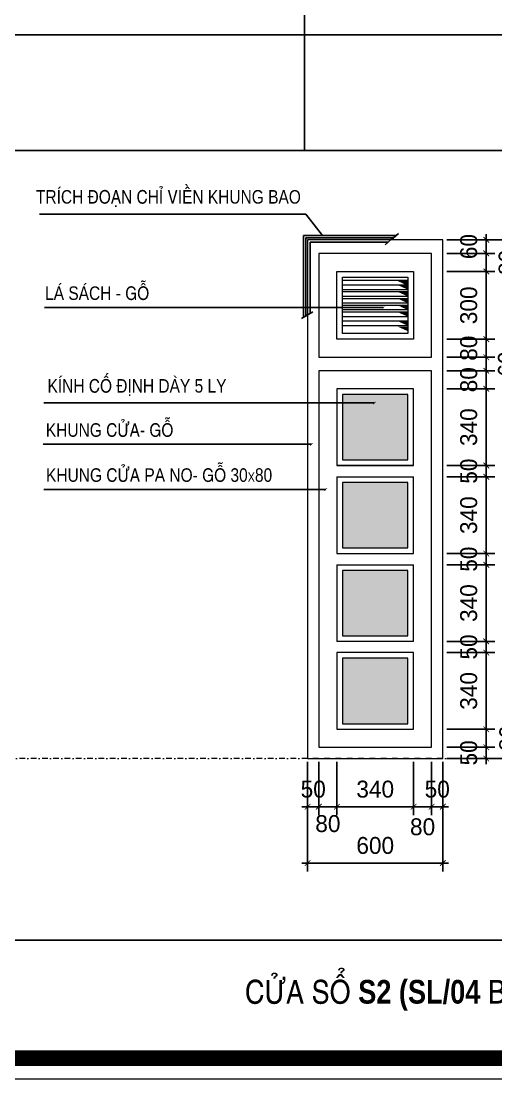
# Model space of a CAD drawing. Header units: millimetres. Extents: x 615730 to 2792744, y 139412 to 597571.
# Drawn here: x 832598 to 836807, y 284936 to 294317 of the extents above; entities that cross this region are included whole.
import ezdxf

# ---------------------------------------------------------------- set-up
doc = ezdxf.new("R2010")
doc.units = ezdxf.units.MM
doc.header["$MEASUREMENT"] = 0
doc.header["$PDMODE"] = 34
doc.linetypes.add('DASHDOT', pattern=[1, 0.5, -0.25, 0, -0.25])
doc.layers.get('0').update_dxf_attribs({"lineweight": 5})
for name, color, linetype in [('H', 252, 'Continuous'), ('NC', 7, 'Continuous'), ('noi that', 29, 'Continuous'), ('VL', 155, 'Continuous')]:
    doc.layers.add(name, color=color, linetype=linetype)
for name, color, linetype, lineweight in [('HATCH', 42, 'Continuous', 5), ('TEXTNUOC', 8, 'Continuous', 50), ('thay', 7, 'Continuous', 15), ('TIM TRUC', 149, 'DASHDOT', 9)]:
    doc.layers.add(name, color=color, linetype=linetype, lineweight=lineweight)
doc.styles.add('KC2', font='', dxfattribs={"height": 120})
doc.styles.add('RO', font='ROMANS.SHX', dxfattribs={"height": 120})
doc.styles.get("Standard").update_dxf_attribs({"font": ''})
doc.styles.add('VNI-AVO', font='vni-roms.shx')
doc.styles.get('KC2').set_extended_font_data('VNI-Helve-Condense')
doc.styles.get('Standard').set_extended_font_data('VNI-Avo')
doc.dimstyles.new('50 CS', dxfattribs={"dimtxt": 150, "dimasz": 50, "dimexe": 75, "dimexo": 0, "dimgap": 80, "dimtad": 1, "dimdec": 0, "dimlfac": 0.5, "dimzin": 12, "dimtxsty": 'VNI-AVO', "dimblk": 'ARCHTICK', "dimcen": 0, "dimdle": 50, "dimclrd": 252, "dimclre": 252, "dimclrt": 2, "dimadec": 0, "dimazin": 0, "dimtfac": 1, "dimtdec": 0, "dimtix": 1, "dimtmove": 2, "dimatfit": 0, "dimldrblk": 'OPEN90', "dimfxl": 1, "dimlwd": -1, "dimlwe": -1, "dimarcsym": 0})
doc.dimstyles.new('TL1-50TRUC', dxfattribs={"dimtxt": 150, "dimasz": 25, "dimexe": 50, "dimexo": 0, "dimgap": 20, "dimtad": 1, "dimdec": 0, "dimlfac": 0.5, "dimdsep": 46, "dimtxsty": 'RO', "dimblk": 'DOT', "dimcen": 100, "dimdle": 50, "dimclrd": 4, "dimclre": 4, "dimclrt": 30, "dimadec": 0, "dimazin": 0, "dimtfac": 1, "dimtdec": 0, "dimtix": 1, "dimtmove": 1, "dimatfit": 3, "dimldrblk": 'ARCHTICK', "dimfxl": 1, "dimtolj": 1, "dimarcsym": 0})

# ---------------------------------------------------------------- blocks, each defined once
blk = doc.blocks.new('_ARCHTICK')
at = {"color": 0, "linetype": 'ByBlock', "const_width": 0.15}
blk.add_lwpolyline([(-0.5, -0.5), (0.5, 0.5)], dxfattribs=at)
blk = doc.blocks.new('*D188')
at = {"layer": 'DEFPOINTS', "color": 0, "ltscale": 10, "transparency": 16777216}
for p in [(835138, 287746.5), (835238, 287746.5), (835238, 287349.8)]:
    blk.add_point(p, dxfattribs=at)
at = {"layer": 'VL', "color": 252, "ltscale": 10, "transparency": 16777216}
for p, q in [((835138, 287746.5), (835138, 287274.8)), ((835238, 287746.5), (835238, 287274.8)), ((835138, 287349.8), (835088, 287349.8)), ((835138, 287349.8), (835238, 287349.8)), ((835238, 287349.8), (835288, 287349.8))]:
    blk.add_line(p, q, dxfattribs=at)
at = {"layer": 'VL', "color": 252, "ltscale": 10, "transparency": 16777216, "xscale": 50, "yscale": 50, "zscale": 50}
blk.add_blockref('_ARCHTICK', (835138, 287349.8), dxfattribs=at)
at = {"layer": 'VL', "color": 252, "ltscale": 10, "transparency": 16777216, "xscale": 50, "yscale": 50, "zscale": 50, "rotation": 180}
blk.add_blockref('_ARCHTICK', (835238, 287349.8), dxfattribs=at)
at = {"layer": 'VL', "color": 2, "ltscale": 10, "transparency": 16777216, "insert": (835188, 287504.8), "char_height": 150, "attachment_point": 5, "style": 'VNI-AVO'}
blk.add_mtext('50', dxfattribs=at)
blk = doc.blocks.new('_Open90')
at = {"color": 0, "linetype": 'ByBlock', "lineweight": -2}
for p, q in [((0, 0), (-1, 0)), ((-0.5, 0.5), (0, 0)), ((0, 0), (-0.5, -0.5))]:
    blk.add_line(p, q, dxfattribs=at)
blk = doc.blocks.new('*D189')
at = {"layer": 'DEFPOINTS', "color": 0, "ltscale": 10, "transparency": 16777216}
for p in [(835238, 287746.5), (835398, 287746.5), (835398, 287349.8)]:
    blk.add_point(p, dxfattribs=at)
at = {"layer": 'VL', "color": 252, "ltscale": 10, "transparency": 16777216}
for p, q in [((835238, 287746.5), (835238, 287274.8)), ((835398, 287746.5), (835398, 287274.8)), ((835188, 287349.8), (835448, 287349.8))]:
    blk.add_line(p, q, dxfattribs=at)
at = {"layer": 'VL', "color": 252, "ltscale": 10, "transparency": 16777216, "xscale": 50, "yscale": 50, "zscale": 50, "rotation": 180}
blk.add_blockref('_ARCHTICK', (835238, 287349.8), dxfattribs=at)
at = {"layer": 'VL', "color": 252, "ltscale": 10, "transparency": 16777216, "xscale": 50, "yscale": 50, "zscale": 50}
blk.add_blockref('_ARCHTICK', (835398, 287349.8), dxfattribs=at)
at = {"layer": 'VL', "color": 2, "ltscale": 10, "transparency": 16777216, "insert": (835318, 287199), "char_height": 150, "attachment_point": 5, "style": 'VNI-AVO'}
blk.add_mtext('80', dxfattribs=at)
blk = doc.blocks.new('*D190')
at = {"layer": 'DEFPOINTS', "color": 0, "ltscale": 10, "transparency": 16777216}
for p in [(835398, 287746.5), (836077.7, 287746.5), (836077.7, 287349.8)]:
    blk.add_point(p, dxfattribs=at)
at = {"layer": 'VL', "color": 252, "ltscale": 10, "transparency": 16777216}
for p, q in [((835398, 287746.5), (835398, 287274.8)), ((836077.7, 287746.5), (836077.7, 287274.8)), ((835348, 287349.8), (836127.7, 287349.8))]:
    blk.add_line(p, q, dxfattribs=at)
at = {"layer": 'VL', "color": 252, "ltscale": 10, "transparency": 16777216, "xscale": 50, "yscale": 50, "zscale": 50, "rotation": 180}
blk.add_blockref('_ARCHTICK', (835398, 287349.8), dxfattribs=at)
at = {"layer": 'VL', "color": 252, "ltscale": 10, "transparency": 16777216, "xscale": 50, "yscale": 50, "zscale": 50}
blk.add_blockref('_ARCHTICK', (836077.7, 287349.8), dxfattribs=at)
at = {"layer": 'VL', "color": 2, "ltscale": 10, "transparency": 16777216, "insert": (835737.8, 287504.8), "char_height": 150, "attachment_point": 5, "style": 'VNI-AVO'}
blk.add_mtext('340', dxfattribs=at)
blk = doc.blocks.new('*D191')
at = {"layer": 'DEFPOINTS', "color": 0, "ltscale": 10, "transparency": 16777216}
for p in [(836077.7, 287746.5), (836237.7, 287746.5), (836237.7, 287349.8)]:
    blk.add_point(p, dxfattribs=at)
at = {"layer": 'VL', "color": 252, "ltscale": 10, "transparency": 16777216}
for p, q in [((836077.7, 287746.5), (836077.7, 287274.8)), ((836237.7, 287746.5), (836237.7, 287274.8)), ((836027.7, 287349.8), (836287.7, 287349.8))]:
    blk.add_line(p, q, dxfattribs=at)
at = {"layer": 'VL', "color": 252, "ltscale": 10, "transparency": 16777216, "xscale": 50, "yscale": 50, "zscale": 50, "rotation": 180}
blk.add_blockref('_ARCHTICK', (836077.7, 287349.8), dxfattribs=at)
at = {"layer": 'VL', "color": 252, "ltscale": 10, "transparency": 16777216, "xscale": 50, "yscale": 50, "zscale": 50}
blk.add_blockref('_ARCHTICK', (836237.7, 287349.8), dxfattribs=at)
at = {"layer": 'VL', "color": 2, "ltscale": 10, "transparency": 16777216, "insert": (836157.7, 287170.8), "char_height": 150, "attachment_point": 5, "style": 'VNI-AVO'}
blk.add_mtext('80', dxfattribs=at)
blk = doc.blocks.new('*D192')
at = {"layer": 'DEFPOINTS', "color": 0, "ltscale": 10, "transparency": 16777216}
for p in [(836237.7, 287746.5), (836337.7, 287746.5), (836337.7, 287349.8)]:
    blk.add_point(p, dxfattribs=at)
at = {"layer": 'VL', "color": 252, "ltscale": 10, "transparency": 16777216}
for p, q in [((836237.7, 287746.5), (836237.7, 287274.8)), ((836337.7, 287746.5), (836337.7, 287274.8)), ((836237.7, 287349.8), (836187.7, 287349.8)), ((836237.7, 287349.8), (836337.7, 287349.8)), ((836337.7, 287349.8), (836387.7, 287349.8))]:
    blk.add_line(p, q, dxfattribs=at)
at = {"layer": 'VL', "color": 252, "ltscale": 10, "transparency": 16777216, "xscale": 50, "yscale": 50, "zscale": 50}
blk.add_blockref('_ARCHTICK', (836237.7, 287349.8), dxfattribs=at)
at = {"layer": 'VL', "color": 252, "ltscale": 10, "transparency": 16777216, "xscale": 50, "yscale": 50, "zscale": 50, "rotation": 180}
blk.add_blockref('_ARCHTICK', (836337.7, 287349.8), dxfattribs=at)
at = {"layer": 'VL', "color": 2, "ltscale": 10, "transparency": 16777216, "insert": (836287.7, 287504.8), "char_height": 150, "attachment_point": 5, "style": 'VNI-AVO'}
blk.add_mtext('50', dxfattribs=at)
blk = doc.blocks.new('*D193')
at = {"layer": 'DEFPOINTS', "color": 0, "ltscale": 10, "transparency": 16777216}
for p in [(835138, 287746.5), (836337.7, 287746.5), (836337.7, 286850.3)]:
    blk.add_point(p, dxfattribs=at)
at = {"layer": 'VL', "color": 252, "ltscale": 10, "transparency": 16777216}
for p, q in [((835138, 287746.5), (835138, 286775.3)), ((836337.7, 287746.5), (836337.7, 286775.3)), ((835088, 286850.3), (836387.7, 286850.3))]:
    blk.add_line(p, q, dxfattribs=at)
at = {"layer": 'VL', "color": 252, "ltscale": 10, "transparency": 16777216, "xscale": 50, "yscale": 50, "zscale": 50, "rotation": 180}
blk.add_blockref('_ARCHTICK', (835138, 286850.3), dxfattribs=at)
at = {"layer": 'VL', "color": 252, "ltscale": 10, "transparency": 16777216, "xscale": 50, "yscale": 50, "zscale": 50}
blk.add_blockref('_ARCHTICK', (836337.7, 286850.3), dxfattribs=at)
at = {"layer": 'VL', "color": 2, "ltscale": 10, "transparency": 16777216, "insert": (835737.8, 287005.3), "char_height": 150, "attachment_point": 5, "style": 'VNI-AVO'}
blk.add_mtext('600', dxfattribs=at)
blk = doc.blocks.new('*D207')
at = {"layer": 'DEFPOINTS', "color": 0, "ltscale": 10, "transparency": 16777216}
for p in [(836372.2, 287877.2), (836722.2, 287877.2), (836372.2, 287777.2)]:
    blk.add_point(p, dxfattribs=at)
at = {"layer": 'VL', "color": 252, "ltscale": 10, "transparency": 16777216}
for p, q in [((836722.2, 287877.2), (836722.2, 287927.2)), ((836372.2, 287877.2), (836797.2, 287877.2)), ((836722.2, 287777.2), (836722.2, 287877.2)), ((836372.2, 287777.2), (836797.2, 287777.2)), ((836722.2, 287777.2), (836722.2, 287727.2))]:
    blk.add_line(p, q, dxfattribs=at)
at = {"layer": 'VL', "color": 252, "ltscale": 10, "transparency": 16777216, "xscale": 50, "yscale": 50, "zscale": 50}
for p, rotation in [((836722.2, 287877.2), 270), ((836722.2, 287777.2), 90)]:
    blk.add_blockref('_ARCHTICK', p, dxfattribs=dict(at, rotation=rotation))
at = {"layer": 'VL', "color": 2, "ltscale": 10, "transparency": 16777216, "insert": (836567.2, 287827.2), "char_height": 150, "attachment_point": 5, "rotation": 90, "style": 'VNI-AVO'}
blk.add_mtext('50', dxfattribs=at)
blk = doc.blocks.new('*D208')
at = {"layer": 'DEFPOINTS', "color": 0, "ltscale": 10, "transparency": 16777216}
for p in [(836372.2, 288037.2), (836722.2, 288037.2), (836372.2, 287877.2)]:
    blk.add_point(p, dxfattribs=at)
at = {"layer": 'VL', "color": 252, "ltscale": 10, "transparency": 16777216}
for p, q in [((836722.2, 287827.2), (836722.2, 288087.2)), ((836372.2, 288037.2), (836797.2, 288037.2)), ((836372.2, 287877.2), (836797.2, 287877.2))]:
    blk.add_line(p, q, dxfattribs=at)
at = {"layer": 'VL', "color": 252, "ltscale": 10, "transparency": 16777216, "xscale": 50, "yscale": 50, "zscale": 50}
for p, rotation in [((836722.2, 288037.2), 90), ((836722.2, 287877.2), 270)]:
    blk.add_blockref('_ARCHTICK', p, dxfattribs=dict(at, rotation=rotation))
at = {"layer": 'VL', "color": 2, "ltscale": 10, "transparency": 16777216, "insert": (836914.1, 287957.2), "char_height": 150, "attachment_point": 5, "rotation": 90, "style": 'VNI-AVO'}
blk.add_mtext('80', dxfattribs=at)
blk = doc.blocks.new('*D209')
at = {"layer": 'DEFPOINTS', "color": 0, "ltscale": 10, "transparency": 16777216}
for p in [(836372.2, 288716.2), (836722.2, 288716.2), (836372.2, 288037.2)]:
    blk.add_point(p, dxfattribs=at)
at = {"layer": 'VL', "color": 252, "ltscale": 10, "transparency": 16777216}
for p, q in [((836722.2, 287987.2), (836722.2, 288766.2)), ((836372.2, 288716.2), (836797.2, 288716.2)), ((836372.2, 288037.2), (836797.2, 288037.2))]:
    blk.add_line(p, q, dxfattribs=at)
at = {"layer": 'VL', "color": 252, "ltscale": 10, "transparency": 16777216, "xscale": 50, "yscale": 50, "zscale": 50}
for p, rotation in [((836722.2, 288716.2), 90), ((836722.2, 288037.2), 270)]:
    blk.add_blockref('_ARCHTICK', p, dxfattribs=dict(at, rotation=rotation))
at = {"layer": 'VL', "color": 2, "ltscale": 10, "transparency": 16777216, "insert": (836567.2, 288376.7), "char_height": 150, "attachment_point": 5, "rotation": 90, "style": 'VNI-AVO'}
blk.add_mtext('340', dxfattribs=at)
blk = doc.blocks.new('*D210')
at = {"layer": 'DEFPOINTS', "color": 0, "ltscale": 10, "transparency": 16777216}
for p in [(836372.2, 288816.2), (836722.2, 288816.2), (836372.2, 288716.2)]:
    blk.add_point(p, dxfattribs=at)
at = {"layer": 'VL', "color": 252, "ltscale": 10, "transparency": 16777216}
for p, q in [((836722.2, 288816.2), (836722.2, 288866.2)), ((836372.2, 288816.2), (836797.2, 288816.2)), ((836722.2, 288716.2), (836722.2, 288816.2)), ((836372.2, 288716.2), (836797.2, 288716.2)), ((836722.2, 288716.2), (836722.2, 288666.2))]:
    blk.add_line(p, q, dxfattribs=at)
at = {"layer": 'VL', "color": 252, "ltscale": 10, "transparency": 16777216, "xscale": 50, "yscale": 50, "zscale": 50}
for p, rotation in [((836722.2, 288816.2), 270), ((836722.2, 288716.2), 90)]:
    blk.add_blockref('_ARCHTICK', p, dxfattribs=dict(at, rotation=rotation))
at = {"layer": 'VL', "color": 2, "ltscale": 10, "transparency": 16777216, "insert": (836567.2, 288766.2), "char_height": 150, "attachment_point": 5, "rotation": 90, "style": 'VNI-AVO'}
blk.add_mtext('50', dxfattribs=at)
blk = doc.blocks.new('*D211')
at = {"layer": 'DEFPOINTS', "color": 0, "ltscale": 10, "transparency": 16777216}
for p in [(836372.2, 289495.2), (836722.2, 289495.2), (836372.2, 288816.2)]:
    blk.add_point(p, dxfattribs=at)
at = {"layer": 'VL', "color": 252, "ltscale": 10, "transparency": 16777216}
for p, q in [((836372.2, 289495.2), (836797.2, 289495.2)), ((836722.2, 288766.2), (836722.2, 289545.2)), ((836372.2, 288816.2), (836797.2, 288816.2))]:
    blk.add_line(p, q, dxfattribs=at)
at = {"layer": 'VL', "color": 252, "ltscale": 10, "transparency": 16777216, "xscale": 50, "yscale": 50, "zscale": 50}
for p, rotation in [((836722.2, 289495.2), 90), ((836722.2, 288816.2), 270)]:
    blk.add_blockref('_ARCHTICK', p, dxfattribs=dict(at, rotation=rotation))
at = {"layer": 'VL', "color": 2, "ltscale": 10, "transparency": 16777216, "insert": (836567.2, 289155.7), "char_height": 150, "attachment_point": 5, "rotation": 90, "style": 'VNI-AVO'}
blk.add_mtext('340', dxfattribs=at)
blk = doc.blocks.new('*D212')
at = {"layer": 'DEFPOINTS', "color": 0, "ltscale": 10, "transparency": 16777216}
for p in [(836372.2, 289595.2), (836722.2, 289595.2), (836372.2, 289495.2)]:
    blk.add_point(p, dxfattribs=at)
at = {"layer": 'VL', "color": 252, "ltscale": 10, "transparency": 16777216}
for p, q in [((836372.2, 289595.2), (836797.2, 289595.2)), ((836722.2, 289595.2), (836722.2, 289645.2)), ((836722.2, 289495.2), (836722.2, 289595.2)), ((836372.2, 289495.2), (836797.2, 289495.2)), ((836722.2, 289495.2), (836722.2, 289445.2))]:
    blk.add_line(p, q, dxfattribs=at)
at = {"layer": 'VL', "color": 252, "ltscale": 10, "transparency": 16777216, "xscale": 50, "yscale": 50, "zscale": 50}
for p, rotation in [((836722.2, 289595.2), 270), ((836722.2, 289495.2), 90)]:
    blk.add_blockref('_ARCHTICK', p, dxfattribs=dict(at, rotation=rotation))
at = {"layer": 'VL', "color": 2, "ltscale": 10, "transparency": 16777216, "insert": (836567.2, 289545.2), "char_height": 150, "attachment_point": 5, "rotation": 90, "style": 'VNI-AVO'}
blk.add_mtext('50', dxfattribs=at)
blk = doc.blocks.new('*D213')
at = {"layer": 'DEFPOINTS', "color": 0, "ltscale": 10, "transparency": 16777216}
for p in [(836372.2, 290275.8), (836722.2, 290275.8), (836372.2, 289595.2)]:
    blk.add_point(p, dxfattribs=at)
at = {"layer": 'VL', "color": 252, "ltscale": 10, "transparency": 16777216}
for p, q in [((836722.2, 289545.2), (836722.2, 290325.8)), ((836372.2, 290275.8), (836797.2, 290275.8)), ((836372.2, 289595.2), (836797.2, 289595.2))]:
    blk.add_line(p, q, dxfattribs=at)
at = {"layer": 'VL', "color": 252, "ltscale": 10, "transparency": 16777216, "xscale": 50, "yscale": 50, "zscale": 50}
for p, rotation in [((836722.2, 290275.8), 90), ((836722.2, 289595.2), 270)]:
    blk.add_blockref('_ARCHTICK', p, dxfattribs=dict(at, rotation=rotation))
at = {"layer": 'VL', "color": 2, "ltscale": 10, "transparency": 16777216, "insert": (836567.2, 289935.5), "char_height": 150, "attachment_point": 5, "rotation": 90, "style": 'VNI-AVO'}
blk.add_mtext('340', dxfattribs=at)
blk = doc.blocks.new('*D214')
at = {"layer": 'DEFPOINTS', "color": 0, "ltscale": 10, "transparency": 16777216}
for p in [(836372.2, 290375.8), (836722.2, 290375.8), (836372.2, 290275.8)]:
    blk.add_point(p, dxfattribs=at)
at = {"layer": 'VL', "color": 252, "ltscale": 10, "transparency": 16777216}
for p, q in [((836722.2, 290375.8), (836722.2, 290425.8)), ((836372.2, 290375.8), (836797.2, 290375.8)), ((836722.2, 290275.8), (836722.2, 290375.8)), ((836372.2, 290275.8), (836797.2, 290275.8)), ((836722.2, 290275.8), (836722.2, 290225.8))]:
    blk.add_line(p, q, dxfattribs=at)
at = {"layer": 'VL', "color": 252, "ltscale": 10, "transparency": 16777216, "xscale": 50, "yscale": 50, "zscale": 50}
for p, rotation in [((836722.2, 290375.8), 270), ((836722.2, 290275.8), 90)]:
    blk.add_blockref('_ARCHTICK', p, dxfattribs=dict(at, rotation=rotation))
at = {"layer": 'VL', "color": 2, "ltscale": 10, "transparency": 16777216, "insert": (836567.2, 290325.8), "char_height": 150, "attachment_point": 5, "rotation": 90, "style": 'VNI-AVO'}
blk.add_mtext('50', dxfattribs=at)
blk = doc.blocks.new('*D215')
at = {"layer": 'DEFPOINTS', "color": 0, "ltscale": 10, "transparency": 16777216}
for p in [(836372.2, 291056.4), (836722.2, 291056.4), (836372.2, 290375.8)]:
    blk.add_point(p, dxfattribs=at)
at = {"layer": 'VL', "color": 252, "ltscale": 10, "transparency": 16777216}
for p, q in [((836722.2, 290325.8), (836722.2, 291106.4)), ((836372.2, 291056.4), (836797.2, 291056.4)), ((836372.2, 290375.8), (836797.2, 290375.8))]:
    blk.add_line(p, q, dxfattribs=at)
at = {"layer": 'VL', "color": 252, "ltscale": 10, "transparency": 16777216, "xscale": 50, "yscale": 50, "zscale": 50}
for p, rotation in [((836722.2, 291056.4), 90), ((836722.2, 290375.8), 270)]:
    blk.add_blockref('_ARCHTICK', p, dxfattribs=dict(at, rotation=rotation))
at = {"layer": 'VL', "color": 2, "ltscale": 10, "transparency": 16777216, "insert": (836567.2, 290716.1), "char_height": 150, "attachment_point": 5, "rotation": 90, "style": 'VNI-AVO'}
blk.add_mtext('340', dxfattribs=at)
blk = doc.blocks.new('*D216')
at = {"layer": 'DEFPOINTS', "color": 0, "ltscale": 10, "transparency": 16777216}
for p in [(836372.2, 291216.4), (836722.2, 291216.4), (836372.2, 291056.4)]:
    blk.add_point(p, dxfattribs=at)
at = {"layer": 'VL', "color": 252, "ltscale": 10, "transparency": 16777216}
for p, q in [((836722.2, 291216.4), (836722.2, 291266.4)), ((836372.2, 291216.4), (836797.2, 291216.4)), ((836722.2, 291056.4), (836722.2, 291216.4)), ((836372.2, 291056.4), (836797.2, 291056.4)), ((836722.2, 291056.4), (836722.2, 291006.4))]:
    blk.add_line(p, q, dxfattribs=at)
at = {"layer": 'VL', "color": 252, "ltscale": 10, "transparency": 16777216, "xscale": 50, "yscale": 50, "zscale": 50}
for p, rotation in [((836722.2, 291216.4), 270), ((836722.2, 291056.4), 90)]:
    blk.add_blockref('_ARCHTICK', p, dxfattribs=dict(at, rotation=rotation))
at = {"layer": 'VL', "color": 2, "ltscale": 10, "transparency": 16777216, "insert": (836567.2, 291136.4), "char_height": 150, "attachment_point": 5, "rotation": 90, "style": 'VNI-AVO'}
blk.add_mtext('80', dxfattribs=at)
blk = doc.blocks.new('*D217')
at = {"layer": 'DEFPOINTS', "color": 0, "ltscale": 10, "transparency": 16777216}
for p in [(836372.2, 291336.4), (836722.2, 291336.4), (836372.2, 291216.4)]:
    blk.add_point(p, dxfattribs=at)
at = {"layer": 'VL', "color": 252, "ltscale": 10, "transparency": 16777216}
for p, q in [((836722.2, 291336.4), (836722.2, 291386.4)), ((836372.2, 291336.4), (836797.2, 291336.4)), ((836722.2, 291216.4), (836722.2, 291336.4)), ((836372.2, 291216.4), (836797.2, 291216.4)), ((836722.2, 291216.4), (836722.2, 291166.4))]:
    blk.add_line(p, q, dxfattribs=at)
at = {"layer": 'VL', "color": 252, "ltscale": 10, "transparency": 16777216, "xscale": 50, "yscale": 50, "zscale": 50}
for p, rotation in [((836722.2, 291336.4), 270), ((836722.2, 291216.4), 90)]:
    blk.add_blockref('_ARCHTICK', p, dxfattribs=dict(at, rotation=rotation))
at = {"layer": 'VL', "color": 2, "ltscale": 10, "transparency": 16777216, "insert": (836901.9, 291275.1), "char_height": 150, "attachment_point": 5, "rotation": 90, "style": 'VNI-AVO'}
blk.add_mtext('60', dxfattribs=at)
blk = doc.blocks.new('*D218')
at = {"layer": 'DEFPOINTS', "color": 0, "ltscale": 10, "transparency": 16777216}
for p in [(836372.2, 291496.3), (836722.2, 291496.3), (836372.2, 291336.4)]:
    blk.add_point(p, dxfattribs=at)
at = {"layer": 'VL', "color": 252, "ltscale": 10, "transparency": 16777216}
for p, q in [((836722.2, 291496.3), (836722.2, 291546.3)), ((836372.2, 291496.3), (836797.2, 291496.3)), ((836722.2, 291336.4), (836722.2, 291496.3)), ((836372.2, 291336.4), (836797.2, 291336.4)), ((836722.2, 291336.4), (836722.2, 291286.4))]:
    blk.add_line(p, q, dxfattribs=at)
at = {"layer": 'VL', "color": 252, "ltscale": 10, "transparency": 16777216, "xscale": 50, "yscale": 50, "zscale": 50}
for p, rotation in [((836722.2, 291496.3), 270), ((836722.2, 291336.4), 90)]:
    blk.add_blockref('_ARCHTICK', p, dxfattribs=dict(at, rotation=rotation))
at = {"layer": 'VL', "color": 2, "ltscale": 10, "transparency": 16777216, "insert": (836567.2, 291416.4), "char_height": 150, "attachment_point": 5, "rotation": 90, "style": 'VNI-AVO'}
blk.add_mtext('80', dxfattribs=at)
blk = doc.blocks.new('*D219')
at = {"layer": 'DEFPOINTS', "color": 0, "ltscale": 10, "transparency": 16777216}
for p in [(836372.2, 292096.3), (836722.2, 292096.3), (836372.2, 291496.3)]:
    blk.add_point(p, dxfattribs=at)
at = {"layer": 'VL', "color": 252, "ltscale": 10, "transparency": 16777216}
for p, q in [((836722.2, 291446.3), (836722.2, 292146.3)), ((836372.2, 292096.3), (836797.2, 292096.3)), ((836372.2, 291496.3), (836797.2, 291496.3))]:
    blk.add_line(p, q, dxfattribs=at)
at = {"layer": 'VL', "color": 252, "ltscale": 10, "transparency": 16777216, "xscale": 50, "yscale": 50, "zscale": 50}
for p, rotation in [((836722.2, 292096.3), 90), ((836722.2, 291496.3), 270)]:
    blk.add_blockref('_ARCHTICK', p, dxfattribs=dict(at, rotation=rotation))
at = {"layer": 'VL', "color": 2, "ltscale": 10, "transparency": 16777216, "insert": (836567.2, 291796.3), "char_height": 150, "attachment_point": 5, "rotation": 90, "style": 'VNI-AVO'}
blk.add_mtext('300', dxfattribs=at)
blk = doc.blocks.new('*D220')
at = {"layer": 'DEFPOINTS', "color": 0, "ltscale": 10, "transparency": 16777216}
for p in [(836372.2, 292257.2), (836722.2, 292257.2), (836372.2, 292096.3)]:
    blk.add_point(p, dxfattribs=at)
at = {"layer": 'VL', "color": 252, "ltscale": 10, "transparency": 16777216}
for p, q in [((836722.2, 292046.3), (836722.2, 292307.2)), ((836372.2, 292257.2), (836797.2, 292257.2)), ((836372.2, 292096.3), (836797.2, 292096.3))]:
    blk.add_line(p, q, dxfattribs=at)
at = {"layer": 'VL', "color": 252, "ltscale": 10, "transparency": 16777216, "xscale": 50, "yscale": 50, "zscale": 50}
for p, rotation in [((836722.2, 292257.2), 90), ((836722.2, 292096.3), 270)]:
    blk.add_blockref('_ARCHTICK', p, dxfattribs=dict(at, rotation=rotation))
at = {"layer": 'VL', "color": 2, "ltscale": 10, "transparency": 16777216, "insert": (836908.1, 292176.8), "char_height": 150, "attachment_point": 5, "rotation": 90, "style": 'VNI-AVO'}
blk.add_mtext('80', dxfattribs=at)
blk = doc.blocks.new('*D221')
at = {"layer": 'DEFPOINTS', "color": 0, "ltscale": 10, "transparency": 16777216}
for p in [(836372.2, 292377.2), (836722.2, 292377.2), (836372.2, 292257.2)]:
    blk.add_point(p, dxfattribs=at)
at = {"layer": 'VL', "color": 252, "ltscale": 10, "transparency": 16777216}
for p, q in [((836722.2, 292377.2), (836722.2, 292427.2)), ((836372.2, 292377.2), (836797.2, 292377.2)), ((836722.2, 292257.2), (836722.2, 292377.2)), ((836372.2, 292257.2), (836797.2, 292257.2)), ((836722.2, 292257.2), (836722.2, 292207.2))]:
    blk.add_line(p, q, dxfattribs=at)
at = {"layer": 'VL', "color": 252, "ltscale": 10, "transparency": 16777216, "xscale": 50, "yscale": 50, "zscale": 50}
for p, rotation in [((836722.2, 292377.2), 270), ((836722.2, 292257.2), 90)]:
    blk.add_blockref('_ARCHTICK', p, dxfattribs=dict(at, rotation=rotation))
at = {"layer": 'VL', "color": 2, "ltscale": 10, "transparency": 16777216, "insert": (836567.2, 292317.2), "char_height": 150, "attachment_point": 5, "rotation": 90, "style": 'VNI-AVO'}
blk.add_mtext('60', dxfattribs=at)
blk = doc.blocks.new('*D222')
at = {"layer": 'DEFPOINTS', "color": 0, "ltscale": 10, "transparency": 16777216}
for p in [(836372.2, 292377.2), (837277.5, 292377.2), (836372.2, 287777.2)]:
    blk.add_point(p, dxfattribs=at)
at = {"layer": 'VL', "color": 252, "ltscale": 10, "transparency": 16777216}
for p, q in [((837277.5, 287727.2), (837277.5, 292427.2)), ((836372.2, 292377.2), (837352.5, 292377.2)), ((836372.2, 287777.2), (837352.5, 287777.2))]:
    blk.add_line(p, q, dxfattribs=at)
at = {"layer": 'VL', "color": 252, "ltscale": 10, "transparency": 16777216, "xscale": 50, "yscale": 50, "zscale": 50}
for p, rotation in [((837277.5, 292377.2), 90), ((837277.5, 287777.2), 270)]:
    blk.add_blockref('_ARCHTICK', p, dxfattribs=dict(at, rotation=rotation))
at = {"layer": 'VL', "color": 2, "ltscale": 10, "transparency": 16777216, "insert": (837122.5, 290077.2), "char_height": 150, "attachment_point": 5, "rotation": 90, "style": 'VNI-AVO'}
blk.add_mtext('2300', dxfattribs=at)
blk = doc.blocks.new('_DOT')
at = {"color": 0, "linetype": 'ByBlock'}
blk.add_line((-0.5, 0), (-1, 0), dxfattribs=at)
at = {"color": 0, "linetype": 'ByBlock', "const_width": 0.5}
blk.add_lwpolyline([(-0.25, 0, 1), (0.25, 0, 1)], format="xyb", close=True, dxfattribs=at)

msp = doc.modelspace()

# ---------------------------------------------------------------- hatches: boundary and pattern name
at = {"layer": 'H'}
h = msp.add_hatch(color=5, dxfattribs=at)
h.set_gradient(color1=(0, 0, 255), one_color=1, tint=1, name='CURVED')
h.paths.add_polyline_path([(836027.7, 291006.4), (835448, 291006.4), (835448, 290425.8), (836027.7, 290425.8)])
h.paths.add_polyline_path([(836027.7, 290225.8), (835448, 290225.8), (835448, 289645.3), (836027.7, 289645.3)])
h.paths.add_polyline_path([(836027.7, 289445.2), (835448, 289445.2), (835448, 288864.6), (836027.7, 288864.6)])
h.paths.add_polyline_path([(836027.7, 288666.2), (835448, 288666.2), (835448, 288085.6), (836027.7, 288085.6)])
at = {"layer": 'HATCH'}
for points in [[(835938.8, 292015.2), (836027.7, 292015.2), (836027.7, 291975.2)], [(835938.8, 291975.2), (836027.7, 291975.2), (836027.7, 291935.2)], [(835938.8, 291915.2), (836027.7, 291915.2), (836027.7, 291875.2)], [(835938.8, 291855.2), (836027.7, 291855.2), (836027.7, 291815.2)], [(835938.8, 291795.2), (836027.7, 291795.2), (836027.7, 291755.2)], [(835938.8, 291735.2), (836027.7, 291735.2), (836027.7, 291695.2)], [(835938.8, 291655.2), (836027.7, 291655.2), (836027.7, 291615.2)], [(835938.8, 291606.5), (836027.7, 291606.5), (836027.7, 291566.5)]]:
    msp.add_hatch(color=256, dxfattribs=at).paths.add_polyline_path(points)

# ---------------------------------------------------------------- linework, layer by layer
at = {"layer": 'H', "const_width": 138.2}
msp.add_lwpolyline([(825165.9, 285120.6), (852168.8, 285120.6), (852168.8, 304105.6), (825165.9, 304105.6)], close=True, dxfattribs=at)
at = {"layer": 'HATCH'}
for p, q in [((836337.7, 292377.2), (835138, 292377.2)), ((836027.7, 292015.2), (835448, 292015.2)), ((836027.7, 291975.2), (835938.8, 292015.2)), ((836027.7, 291975.2), (835448, 291975.2)), ((836027.7, 291975.2), (835448, 291975.2)), ((836027.7, 291935.2), (835448, 291935.2)), ((836027.7, 291915.2), (835448, 291915.2)), ((836027.7, 291875.2), (835448, 291875.2)), ((836027.7, 291855.2), (835448, 291855.2)), ((836027.7, 291815.2), (835448, 291815.2)), ((836027.7, 291795.2), (835448, 291795.2)), ((836027.7, 291755.2), (835448, 291755.2)), ((836027.7, 291735.2), (835448, 291735.2)), ((836027.7, 291695.2), (835448, 291695.2)), ((836027.7, 291655.2), (835448, 291655.2)), ((836027.7, 291615.2), (835448, 291615.2)), ((836077.7, 290375.8), (835398, 290375.8)), ((835398, 290275.8), (836077.7, 290275.8)), ((835398, 289595.2), (836077.7, 289595.2)), ((835398, 289495.2), (836077.7, 289495.2)), ((836077.7, 288816.2), (835398, 288816.2)), ((836077.7, 288716.2), (835398, 288716.2))]:
    msp.add_line(p, q, dxfattribs=at)
for points in [[(836337.7, 292377.2), (835138, 292377.2), (835138, 287777.2), (836337.7, 287777.2)], [(836077.7, 291496.3), (835398, 291496.3), (835398, 292096.3), (836077.7, 292096.3)], [(836027.7, 291546.3), (835448, 291546.3), (835448, 292046.3), (836027.7, 292046.3)], [(836077.7, 291056.4), (835398, 291056.4), (835398, 290375.8), (836077.7, 290375.8)], [(836027.7, 291006.4), (835448, 291006.4), (835448, 290425.8), (836027.7, 290425.8)], [(836027.7, 290225.8), (835448, 290225.8), (835448, 289645.3), (836027.7, 289645.3)], [(836027.7, 289445.2), (835448, 289445.2), (835448, 288864.6), (836027.7, 288864.6)], [(836027.7, 288666.2), (835448, 288666.2), (835448, 288085.6), (836027.7, 288085.6)]]:
    msp.add_lwpolyline(points, close=True, dxfattribs=at)
for points in [[(835238, 291336.4), (836237.7, 291336.4), (836237.7, 292257.2), (835238, 292257.2), (835238, 291336.4)], [(835238, 291216.4), (835238, 287877.2), (836237.7, 287877.2), (836237.7, 291216.4), (835238, 291216.4)], [(836077.7, 290375.8), (836077.7, 291056.4), (835398, 291056.4), (835398, 290375.8)], [(835398, 290275.8), (835398, 289595.2)], [(836077.7, 289595.2), (836077.7, 290275.8)], [(835398, 289495.2), (835398, 288816.2)], [(836077.7, 288816.2), (836077.7, 289495.2)], [(835398, 288716.2), (835398, 288037.2), (836077.7, 288037.2), (836077.7, 288716.2)]]:
    msp.add_lwpolyline(points, dxfattribs=at)
at = {"layer": 'NC', "linetype": 'Continuous', "ltscale": 20}
for p, q in [((835101.8, 292416.4), (835101.8, 291688.7)), ((835924, 292416.4), (835101.8, 292416.4)), ((835121.8, 292396.4), (835121.8, 291700.6)), ((835900.4, 292396.4), (835121.8, 292396.4)), ((835886.3, 292385.5), (835825.4, 292333.8)), ((835877.4, 292388.4), (835899.5, 292390.7)), ((835898.4, 292381.5), (835877.4, 292388.4)), ((835899.5, 292390.7), (835889.9, 292397.1)), ((835943.1, 292433.8), (835895.5, 292393.3)), ((835161.8, 292356.4), (835161.8, 291724.4)), ((835853.3, 292356.4), (835161.8, 292356.4)), ((835085.1, 291678.3), (835185.1, 291737.9))]:
    msp.add_line(p, q, dxfattribs=at)
at = {"layer": 'thay', "linetype": 'Continuous'}
msp.add_lwpolyline([(824981.6, 284936.3), (852353.1, 284936.3), (852353.1, 304289.9), (824981.6, 304289.9)], close=True, dxfattribs=at)
at = {"layer": 'TIM TRUC', "ltscale": 100}
msp.add_line((852353.1, 287777.2), (825540.8, 287777.2), dxfattribs=at)
at = {"layer": 'VL', "ltscale": 10}
for p, q in [((835110.2, 304289.9), (835110.2, 293170.1)), ((825540.8, 294195.4), (852353.1, 294195.4)), ((825540.8, 293170.1), (852353.1, 293170.1)), ((825540.8, 286166.5), (852353.1, 286166.5))]:
    msp.add_line(p, q, dxfattribs=at)

# ---------------------------------------------------------------- texts
at = {"insert": (834583.3, 285540.3), "char_height": 210, "width": 14211.4, "attachment_point": 7}
msp.add_mtext('{\\fVNI-Helve-Condense|b1|i0|c0|p2;CÖÛA SOÅ S2 (SL/04 BOÄ)}', dxfattribs=at)
at = {"layer": 'NC', "linetype": 'Continuous', "ltscale": 20, "attachment_point": 1, "style": 'KC2'}
for s, insert, char_height, width in [('TRÍCH ÑOAÏN CHÆ VIEÀN KHUNG BAO', (832729.8, 292818.4), 120, 2834.286), ('{\\H1.2x;LAÙ SAÙCH - GOÃ }', (832810.5, 291964.5), 100, 2063.157), ('KÍNH COÁ ÑÒNH DAØY 5 LY', (832832.2, 291142.2), 120, 2063.157), ('{\\H1.2x;KHUNG CÖÛA- GOÃ }', (832817.6, 290750.6), 100, 2063.157), ('{\\H1.2x;KHUNG CÖÛA PA NO- GOÃ 30\\H0.7x;X\\H1.429x;80}', (832819.2, 290351.1), 100, 2063.157)]:
    msp.add_mtext(s, dxfattribs=dict(at, insert=insert, char_height=char_height, width=width))

# ---------------------------------------------------------------- dimensions: what is measured, and where the dimension line sits
at = {"layer": 'VL', "ltscale": 10}
for base, p1, p2, picture, middle in [((836722.2, 292377.2), (836372.2, 292257.2), (836372.2, 292377.2), '*D221', (836567.2, 292317.2)), ((837277.5, 292377.2), (836372.2, 287777.2), (836372.2, 292377.2), '*D222', (837122.5, 290077.2)), ((836722.2, 292096.3), (836372.2, 291496.3), (836372.2, 292096.3), '*D219', (836567.2, 291796.3)), ((836722.2, 291496.3), (836372.2, 291336.4), (836372.2, 291496.3), '*D218', (836567.2, 291416.4)), ((836722.2, 291216.4), (836372.2, 291056.4), (836372.2, 291216.4), '*D216', (836567.2, 291136.4)), ((836722.2, 291056.4), (836372.2, 290375.8), (836372.2, 291056.4), '*D215', (836567.2, 290716.1)), ((836722.2, 290375.8), (836372.2, 290275.8), (836372.2, 290375.8), '*D214', (836567.2, 290325.8)), ((836722.2, 290275.8), (836372.2, 289595.2), (836372.2, 290275.8), '*D213', (836567.2, 289935.5)), ((836722.2, 289595.2), (836372.2, 289495.2), (836372.2, 289595.2), '*D212', (836567.2, 289545.2)), ((836722.153548, 289495.1881491), (836372.2069652, 288816.1881491), (836372.2069652, 289495.1881491), '*D211', (836567.153548, 289155.6881491)), ((836722.2, 288816.2), (836372.2, 288716.2), (836372.2, 288816.2), '*D210', (836567.2, 288766.2)), ((836722.153548, 288716.1881491), (836372.2069652, 288037.1881491), (836372.2069652, 288716.1881491), '*D209', (836567.153548, 288376.6881491)), ((836722.2, 287877.2), (836372.2, 287777.2), (836372.2, 287877.2), '*D207', (836567.2, 287827.2))]:
    dim = msp.add_linear_dim(base=base, p1=p1, p2=p2, angle=90, dimstyle='50 CS', dxfattribs=at)
    dim.commit()
    dim.dimension.update_dxf_attribs({"geometry": picture, "text_midpoint": middle})
for base, p1, p2, picture, middle in [((836722.2, 292257.2), (836372.2, 292096.3), (836372.2, 292257.2), '*D220', (836908.1, 292176.8)), ((836722.2, 291336.4), (836372.2, 291216.4), (836372.2, 291336.4), '*D217', (836901.9, 291275.1)), ((836722.2, 288037.2), (836372.2, 287877.2), (836372.2, 288037.2), '*D208', (836914.1, 287957.2))]:
    dim = msp.add_linear_dim(base=base, p1=p1, p2=p2, angle=90, dimstyle='50 CS', dxfattribs=at)
    dim.commit()
    dim.dimension.update_dxf_attribs({"geometry": picture, "text_midpoint": middle, "dimtype": 160})
for base, p1, p2, picture, middle in [((835238, 287349.8), (835138, 287746.5), (835238, 287746.5), '*D188', (835188, 287504.8)), ((836337.7, 286850.3), (835138, 287746.5), (836337.7, 287746.5), '*D193', (835737.8, 287005.3)), ((836077.7, 287349.8), (835398, 287746.5), (836077.7, 287746.5), '*D190', (835737.8, 287504.8)), ((836337.7, 287349.8), (836237.7, 287746.5), (836337.7, 287746.5), '*D192', (836287.7, 287504.8))]:
    dim = msp.add_linear_dim(base=base, p1=p1, p2=p2, dimstyle='50 CS', dxfattribs=at)
    dim.commit()
    dim.dimension.update_dxf_attribs({"geometry": picture, "text_midpoint": middle})
for base, p1, p2, picture, middle in [((835398, 287349.8), (835238, 287746.5), (835398, 287746.5), '*D189', (835318, 287199)), ((836237.7, 287349.8), (836077.7, 287746.5), (836237.7, 287746.5), '*D191', (836157.7, 287170.8))]:
    dim = msp.add_linear_dim(base=base, p1=p1, p2=p2, dimstyle='50 CS', dxfattribs=at)
    dim.commit()
    dim.dimension.update_dxf_attribs({"geometry": picture, "text_midpoint": middle, "dimtype": 160})

# ---------------------------------------------------------------- leaders
at = {"layer": 'NC', "color": 119, "linetype": 'Continuous', "ltscale": 20}
msp.add_leader([(835271.3, 292416.4), (835123.3, 292605.7), (832762.3, 292605.7)], dimstyle='TL1-50TRUC', override={"dimgap": 20, "dimtad": 0}, dxfattribs=at)
at = {"layer": 'NC', "linetype": 'Continuous', "ltscale": 20}
for points in [[(835812, 291777.7), (832806.7, 291777.7)], [(835299.1, 290164.3), (832800.9, 290164.3)]]:
    msp.add_leader(points, dimstyle='TL1-50TRUC', override={"dimgap": 20, "dimtad": 0}, dxfattribs=at)
at = {"layer": 'noi that'}
msp.add_leader([(835172.1, 290563.8), (832794.3, 290563.8)], dimstyle='TL1-50TRUC', override={"dimgap": 20, "dimtad": 0}, dxfattribs=at)
at = {"layer": 'TEXTNUOC', "linetype": 'Continuous', "ltscale": 20}
msp.add_leader([(835731.3, 290930.2), (832800.9, 290930.2)], dimstyle='TL1-50TRUC', override={"dimgap": 20, "dimtad": 0}, dxfattribs=at)

doc.saveas('drawing.dxf')
